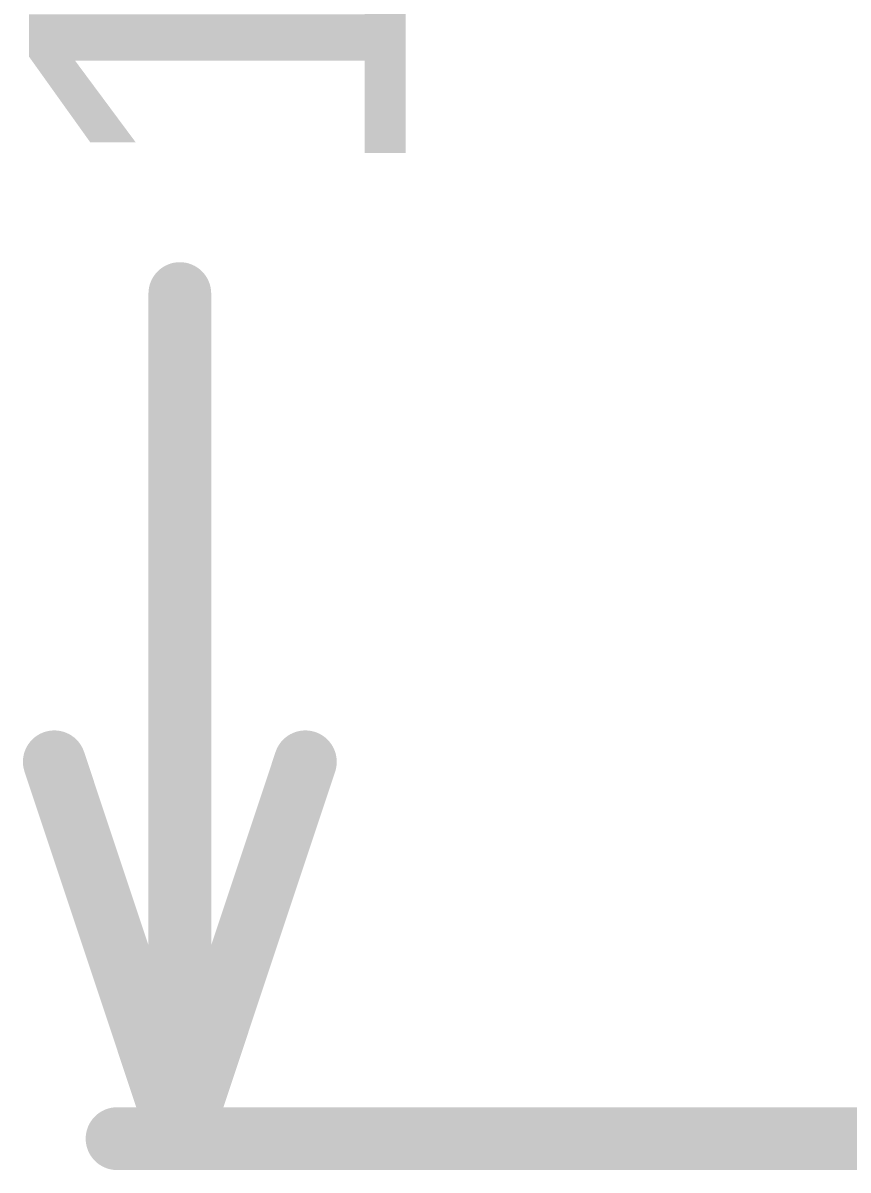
# Model space of a CAD drawing. Header units: inches. Extents: x 0.91 to 3.83, y 2.65 to 3.83.
# Drawn here: x 0.9081 to 1.0396, y 2.7556 to 2.9382 of the extents above; entities that cross this region are included whole.
import ezdxf

# ---------------------------------------------------------------- set-up
doc = ezdxf.new("R2010")
doc.units = ezdxf.units.IN
doc.header["$MEASUREMENT"] = 0
doc.layers.add('Board', color=56, linetype='Continuous')
doc.styles.add('Arial', font='', dxfattribs={"height": 0.2})
doc.styles.get('Arial').set_extended_font_data('Arial')

msp = doc.modelspace()

# ---------------------------------------------------------------- linework, layer by layer
at = {"layer": 'Board'}
for points in [[(0.93311, 2.76055, 0.01, 0.01, 0), (0.93311, 2.8951, 0.01, 0.01, 0)], [(0.91311, 2.82055, 0.01, 0.01, 0), (0.93311, 2.76055, 0.01, 0.01, 0)], [(0.93311, 2.76055, 0.01, 0.01, 0), (0.95311, 2.82055, 0.01, 0.01, 0)], [(0.92311, 2.76055, 0.01, 0.01, 0), (1.07228, 2.76055, 0.01, 0.01, 0)]]:
    msp.add_lwpolyline(points, format="xyseb", dxfattribs=at)
for points in [[(0.93061, 2.8951, 0.005, 0.005, 1), (0.93561, 2.8951, 0.005, 0.005, 1)], [(0.91061, 2.82055, 0.005, 0.005, 1), (0.91561, 2.82055, 0.005, 0.005, 1)], [(0.95061, 2.82055, 0.005, 0.005, 1), (0.95561, 2.82055, 0.005, 0.005, 1)], [(0.92061, 2.76055, 0.005, 0.005, 1), (0.92561, 2.76055, 0.005, 0.005, 1)], [(0.93061, 2.76055, 0.005, 0.005, 1), (0.93561, 2.76055, 0.005, 0.005, 1)], [(0.93061, 2.76055, 0.005, 0.005, 1), (0.93561, 2.76055, 0.005, 0.005, 1)], [(0.93061, 2.76055, 0.005, 0.005, 1), (0.93561, 2.76055, 0.005, 0.005, 1)]]:
    msp.add_lwpolyline(points, format="xyseb", close=True, dxfattribs=at)

# ---------------------------------------------------------------- texts
at = {"layer": 'Board', "style": 'Arial'}
msp.add_text('16.586', height=0.06, rotation=90, dxfattribs=at).set_placement((0.9691, 2.9111))

doc.saveas('drawing.dxf')
